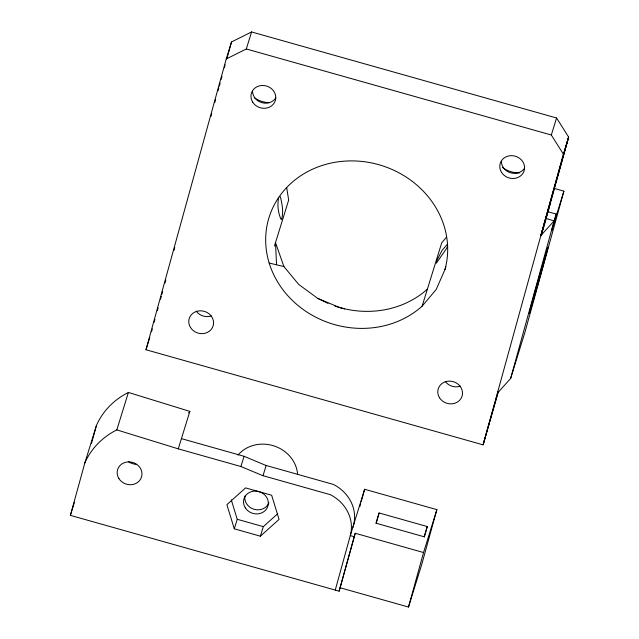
<?xml version="1.0" encoding="UTF-8"?>
<svg xmlns="http://www.w3.org/2000/svg" width="639" height="639" viewBox="0 0 639 639"><rect width="100%" height="100%" fill="white"/><g stroke="black" fill="none" stroke-linecap="round" stroke-linejoin="round"><path stroke-width="0.96" d="M541.001 235.36L550.123 204.089M335.251 590.085L350.3 535.57L364.629 489.266L436.868 509.642L423.545 552.535L355.228 533.261L339.125 591.179L70.378 515.369L84.867 462.876L96.457 425.422A77.447 70.018 17.2 0 1 128.407 392.442L189.863 411.396L178.265 448.85L116.817 429.895A77.447 70.018 17.2 0 0 84.867 462.876M91.457 443.554L96.457 425.422M498.388 391.499L483.1 444.848L145.988 349.749L226.246 58.988L231.518 41.958L251.582 31.95L556.585 117.991L568.622 137.058L542.966 230.008M151.523 331.769L152.314 328.893M154.167 322.192L154.957 319.316M157.338 310.698L158.129 307.822M160.509 299.204L161.308 296.328M161.835 294.411L162.625 291.544M165.006 282.917L165.797 280.05M173.992 250.352L174.79 247.485M211.006 116.266L211.757 113.534M214.864 102.288L215.655 99.42M218.035 90.802L218.826 87.926M219.353 86.009L220.151 83.142M221.206 79.308L221.997 76.432M224.377 67.814L225.168 64.946M227.021 58.237L231.518 41.958M352.928 527.271L353.455 525.354A38.428 34.738 17.2 0 0 333.438 484.45L265.792 465.368L244.074 456.302L181.428 438.634M359.877 506.479L360.668 503.612M361.195 501.695L364.629 489.266M339.125 591.179L355.228 533.261M376.203 523.493L379.111 512.973L427.267 526.552L424.368 537.079M340.18 587.776L408.497 607.05L423.545 552.535M436.868 509.642L421.82 564.157L408.497 607.05M548.214 211.821L556.242 214.081L554.133 220.894L540.882 235.495L568.622 137.058L563.35 154.079L483.1 444.848L498.276 391.459M541.369 235.783L542.168 232.9M497.342 393.233L510.641 378.472L554.133 220.894L546.153 218.466M556.242 214.081L551.673 230.647L563.894 191.149L554.364 188.457M563.894 191.149L524.97 332.168L510.641 378.472M540.882 235.495L568.622 137.058M70.378 515.369L74.436 502.262M116.817 429.895L128.407 392.442M145.988 349.749L149.798 337.456M226.246 58.988L246.311 48.971L251.582 31.95M274.45 246.031L288.676 200.063L286.703 187.762M354.174 536.664L350.3 535.57A38.428 34.738 17.2 0 0 330.275 494.666L262.629 475.584L240.911 466.518L244.074 456.302M234.289 528.812L226.893 504.674L245.584 487.892L271.663 495.257L279.059 519.395L260.369 536.177L234.289 528.812L237.237 519.283L231.262 499.786M263.004 475.688L266.167 465.472M260.369 536.177L263.324 526.64L277.701 513.732M422.107 306.193L436.245 289.395L444.968 269.554A91.744 82.942 17.2 0 0 347.217 160.988A91.744 82.942 17.2 0 0 274.858 276.967A91.744 82.942 17.2 0 0 422.107 306.193L441.709 242.868L446.206 237.516M444.968 269.554L445.846 266.719M379.111 512.973L375.948 523.181L424.104 536.768L427.267 526.552M563.35 154.079L551.313 135.013L556.585 117.991M447.691 245.823L446.477 248.635L436.317 263.172L436.852 260.488L442.012 250.52L447.332 244.218M188.593 412.906L189.863 411.396M269.179 263.052L283.908 266.551L298.685 284.419L317.775 298.413L328.015 303.373M246.311 48.971L551.313 135.013M334.98 306.201L344.669 308.933M178.265 448.85L240.911 466.518M237.237 519.283L263.324 526.64M317.775 298.413L339.501 307.471M280.313 196.596C282.15 203.881 283.716 212.052 281.591 219.377L281.056 219.377C278.284 213.386 277.35 206.149 278.308 199.6A11.59 0.783 -81 0 1 278.796 197.395M283.908 266.551L275.505 242.628L276.543 264.802M211.381 315.914A12.508 11.31 17.2 0 1 196.237 311.153M524.619 168.065A12.508 11.31 17.2 0 1 510.761 172.865A12.508 11.31 17.2 0 1 501.359 161.507M275.8 97.871A12.508 11.31 17.2 0 1 261.942 102.679A12.508 11.31 17.2 0 1 252.541 91.313M519.723 172.873A25.017 22.621 17.2 0 1 502.31 167.314M269.059 102.679A25.017 22.621 17.2 0 1 254.242 97.671M427.371 289.171A91.744 82.942 17.2 0 1 339.876 307.583M136.107 464.289A12.508 11.31 17.2 0 1 128.503 461.646M237.98 455.088A33.364 30.161 17.2 0 1 273.764 445.854A33.364 30.161 17.2 0 1 297.574 474.042M268.923 502.749A12.508 11.31 17.2 0 1 254.186 509.315A12.508 11.31 17.2 0 1 244.937 495.976M460.336 386.156A12.468 11.27 17.2 0 1 445.247 381.403M190.526 327.527A12.508 11.31 17.2 0 0 212.02 328.326A12.508 11.31 17.2 0 0 200.958 310.81A12.508 11.31 17.2 0 0 190.526 327.527M501.543 172.378A12.508 11.31 17.2 0 0 523.037 173.169A12.508 11.31 17.2 0 0 511.975 155.66A12.508 11.31 17.2 0 0 501.543 172.378M252.724 102.184A12.508 11.31 17.2 0 0 274.219 102.983A12.508 11.31 17.2 0 0 263.156 85.466A12.508 11.31 17.2 0 0 252.724 102.184M439.536 397.785A12.468 11.27 17.2 0 0 460.959 398.576A12.468 11.27 17.2 0 0 449.936 381.124A12.468 11.27 17.2 0 0 439.536 397.785M118.926 478.611A12.508 11.31 17.2 0 0 140.42 479.41A12.508 11.31 17.2 0 0 129.358 461.893A12.508 11.31 17.2 0 0 118.926 478.611M245.288 507.805A12.508 11.31 17.2 0 0 266.775 508.604A12.508 11.31 17.2 0 0 255.72 491.087A12.508 11.31 17.2 0 0 245.288 507.805M533.725 298.796A34.194 0.407 -74.2 0 0 547.974 247.173A34.194 0.407 -74.2 0 0 534.364 293.924A34.194 0.407 -74.2 0 0 533.725 298.796"/></g></svg>
